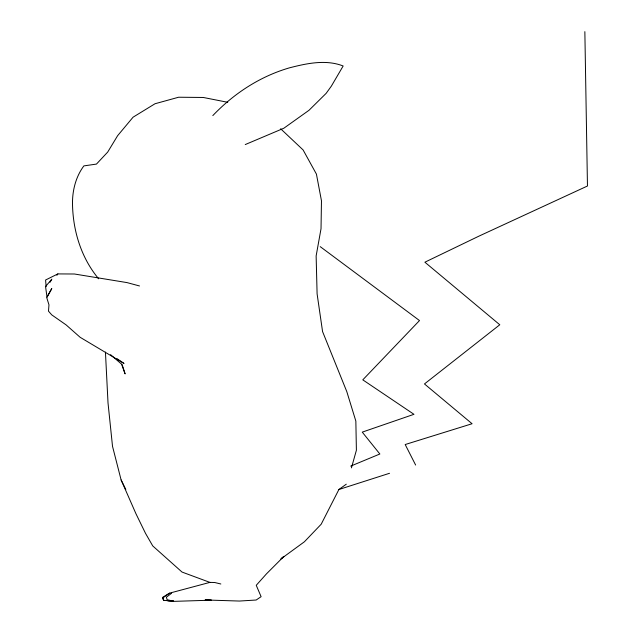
<?xml version="1.0" encoding="UTF-8"?>
<svg xmlns="http://www.w3.org/2000/svg" width="633" height="633" viewBox="0 0 633 633"><rect width="100%" height="100%" fill="white"/><g stroke="black" fill="none" stroke-linecap="round" stroke-linejoin="round"><path stroke-width="0.95" d="M351.45 467.882L356.395 450.245L355.849 421.103L346.805 391.637L322.569 331.589L317.101 293.878L316.136 255.938L321.026 228.719L321.469 200.811L316.421 174.099L303.096 149.934L280.641 128.768M346.291 484.19L338.9 489.499L321.2 524.203L304.394 541.785L280.474 559.232M50.015 282.278L51.408 279.913M56.891 275.276L57.856 273.915L74.441 274.002L127.067 282.611L139.505 285.966M51.866 279.129L45.536 286.496L47.024 297.13L51.779 288.561L46.723 297.573L48.97 304.853L48.488 311.151L51.732 314.862L66.117 324.903L80.138 337.294L124.005 363.453L116.978 358.658M212.815 115.602C233.878 93.51 259.854 76.514 289.249 67.897C306.625 63.403 325.837 59.217 343.157 65.982L331.344 86.151L326.153 93.336L309.015 110.277L283.829 128.238L245.248 144.561M281.709 558.132L283.877 556.423L266.493 573.83L256.246 585.296L261.105 596.682L256.175 600.021L239.401 601.049L205.124 599.965L211.454 600.187L174.225 601.35L167.104 599.712L166.4 597.204L171.567 593.232M173.482 600.915L163.884 600.44L162.578 598.145L169.494 593.168L209.903 582.384L214.745 582.51L220.838 583.99M169.494 593.168L162.768 597.251L163.638 599.593M57.856 273.915L45.584 280.008L46.138 286.67M350.737 466.094L379.855 454.003L362.258 432.125L413.966 414.314L362.796 379.847L419.505 320.559L320.227 246.648M338.9 489.499L389.532 473.286M172.872 600.867L169.146 601.176L166.368 600.385M169.082 600.44L171.812 600.859M227.753 102.301L203.296 97.466L178.625 97.229L155.03 103.741L133.08 117.184L117.627 135.684L107.697 152.078L96.453 164.089L83.873 165.893C75.438 177.208 72.027 191.704 72.542 205.67C73.309 232.074 81.594 258.335 98.645 278.789M209.903 582.384L182.035 572.066L152.735 545.915L145.527 533.366L135.96 513.759L121.109 479.933L112.516 446.312L108.021 402.976L105.434 352.075M110.585 354.678L121.528 364.094L125.112 373.905L122.137 364.608M162.578 598.145L163.884 600.44M415.628 465.041L405.191 444.532L472.083 423.738L424.466 383.946L499.785 324.769L424.885 262.197L478.999 236.109L587.464 186.007L584.852 31.65M121.109 479.933L125.817 489.467"/></g></svg>
